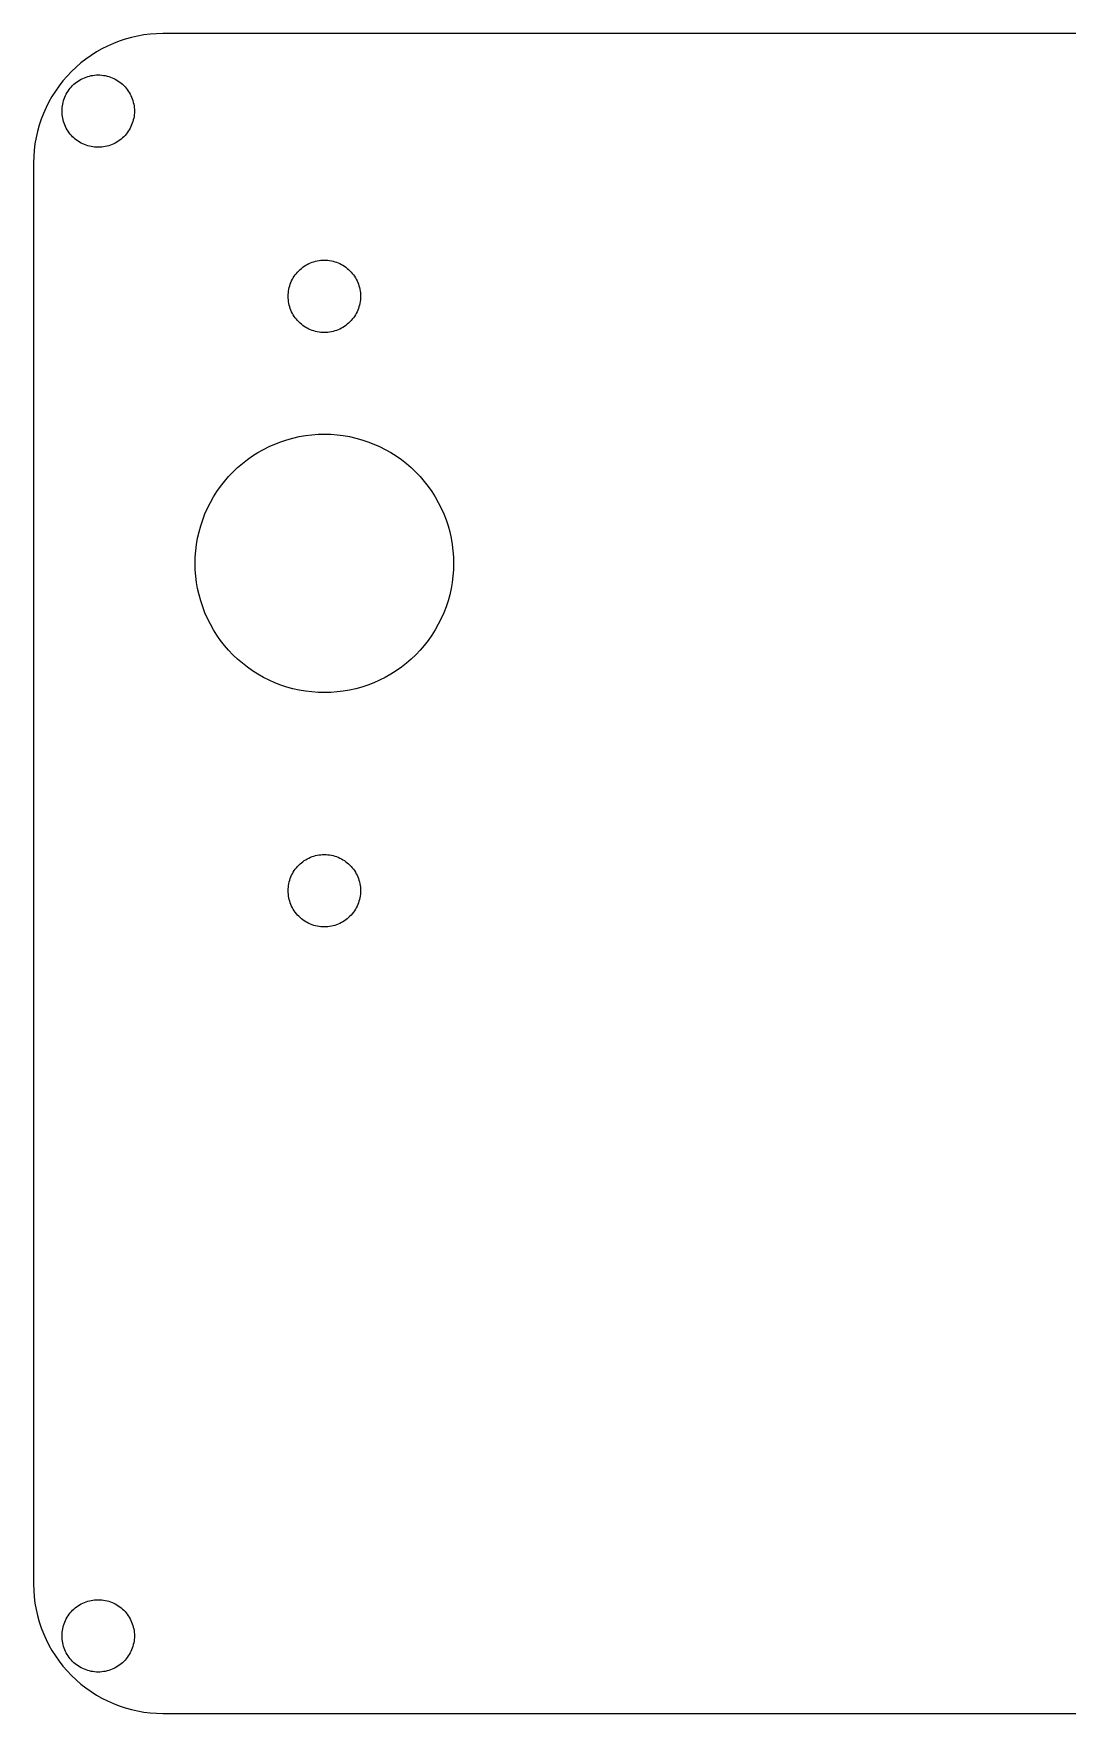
# Model space of a CAD drawing. Header units: metres. Extents: x -40 to 40, y -32.5 to 32.5.
# Drawn here: x -40 to 0, y -32.5 to 32.5 of the extents above; entities that cross this region are included whole.
import ezdxf

# ---------------------------------------------------------------- set-up
doc = ezdxf.new("R2010")
doc.units = ezdxf.units.M

msp = doc.modelspace()

# ---------------------------------------------------------------- linework, layer by layer
for p, q in [((-35, 32.5), (-35.2453, 32.494)), ((35, 32.5), (-35, 32.5)), ((-37.357, 31.9096), (-37.5705, 31.7887)), ((-37.1378, 32.0199), (-37.357, 31.9096)), ((-36.9134, 32.1194), (-37.1378, 32.0199)), ((-36.6844, 32.2077), (-36.9134, 32.1194)), ((-36.4514, 32.2847), (-36.6844, 32.2077)), ((-36.2149, 32.3502), (-36.4514, 32.2847)), ((-35.9754, 32.4039), (-36.2149, 32.3502)), ((-35.7337, 32.4459), (-35.9754, 32.4039)), ((-35.4901, 32.4759), (-35.7337, 32.4459)), ((-35.2453, 32.494), (-35.4901, 32.4759)), ((-38.3578, 31.2048), (-38.5355, 31.0355)), ((-38.172, 31.3651), (-38.3578, 31.2048)), ((-37.9785, 31.516), (-38.172, 31.3651)), ((-37.7778, 31.6573), (-37.9785, 31.516)), ((-37.5705, 31.7887), (-37.7778, 31.6573)), ((-38.8651, 30.672), (-39.016, 30.4785)), ((-38.7048, 30.8578), (-38.8651, 30.672)), ((-38.5355, 31.0355), (-38.7048, 30.8578)), ((-38.4402, 30.5373), (-38.3881, 30.5822)), ((-38.3881, 30.5822), (-38.334, 30.6245)), ((-38.334, 30.6245), (-38.2778, 30.664)), ((-38.2778, 30.664), (-38.2197, 30.7008)), ((-38.2197, 30.7008), (-38.1599, 30.7347)), ((-38.1599, 30.7347), (-38.0986, 30.7656)), ((-38.0986, 30.7656), (-38.0358, 30.7934)), ((-38.0358, 30.7934), (-37.9716, 30.8182)), ((-37.9716, 30.8182), (-37.9064, 30.8397)), ((-37.9064, 30.8397), (-37.8402, 30.858)), ((-37.8402, 30.858), (-37.7731, 30.8731)), ((-37.7731, 30.8731), (-37.7054, 30.8848)), ((-37.7054, 30.8848), (-37.6372, 30.8932)), ((-37.6372, 30.8932), (-37.5687, 30.8983)), ((-37.5687, 30.8983), (-37.5, 30.9)), ((-37.5, 30.9), (-37.4313, 30.8983)), ((-37.4313, 30.8983), (-37.3628, 30.8932)), ((-37.3628, 30.8932), (-37.2946, 30.8848)), ((-37.2946, 30.8848), (-37.2269, 30.8731)), ((-37.2269, 30.8731), (-37.1598, 30.858)), ((-37.1598, 30.858), (-37.0936, 30.8397)), ((-37.0936, 30.8397), (-37.0284, 30.8182)), ((-37.0284, 30.8182), (-36.9642, 30.7934)), ((-36.9642, 30.7934), (-36.9014, 30.7656)), ((-36.9014, 30.7656), (-36.84, 30.7347)), ((-36.84, 30.7347), (-36.7802, 30.7008)), ((-36.7802, 30.7008), (-36.7222, 30.664)), ((-36.7222, 30.664), (-36.666, 30.6245)), ((-36.666, 30.6245), (-36.6118, 30.5822)), ((-36.6118, 30.5822), (-36.5598, 30.5373)), ((-39.2887, 30.0705), (-39.4096, 29.857)), ((-39.1573, 30.2778), (-39.2887, 30.0705)), ((-39.016, 30.4785), (-39.1573, 30.2778)), ((-38.858, 29.8402), (-38.8397, 29.9064)), ((-38.8397, 29.9064), (-38.8182, 29.9716)), ((-38.8182, 29.9716), (-38.7934, 30.0358)), ((-38.7934, 30.0358), (-38.7656, 30.0986)), ((-38.7656, 30.0986), (-38.7347, 30.1599)), ((-38.7347, 30.1599), (-38.7008, 30.2197)), ((-38.7008, 30.2197), (-38.664, 30.2778)), ((-38.664, 30.2778), (-38.6245, 30.334)), ((-38.6245, 30.334), (-38.5822, 30.3881)), ((-38.5822, 30.3881), (-38.5373, 30.4402)), ((-38.5373, 30.4402), (-38.4899, 30.4899)), ((-38.4899, 30.4899), (-38.4402, 30.5373)), ((-36.5598, 30.5373), (-36.51, 30.4899)), ((-36.51, 30.4899), (-36.4627, 30.4402)), ((-36.4627, 30.4402), (-36.4178, 30.3881)), ((-36.4178, 30.3881), (-36.3755, 30.334)), ((-36.3755, 30.334), (-36.3359, 30.2778)), ((-36.3359, 30.2778), (-36.2992, 30.2197)), ((-36.2992, 30.2197), (-36.2653, 30.1599)), ((-36.2653, 30.1599), (-36.2344, 30.0986)), ((-36.2344, 30.0986), (-36.2066, 30.0358)), ((-36.2066, 30.0358), (-36.1818, 29.9716)), ((-36.1818, 29.9716), (-36.1603, 29.9064)), ((-36.1603, 29.9064), (-36.142, 29.8402)), ((-39.6194, 29.4134), (-39.7077, 29.1844)), ((-39.5199, 29.6378), (-39.6194, 29.4134)), ((-39.4096, 29.857), (-39.5199, 29.6378)), ((-38.9, 29.5), (-38.8983, 29.5687)), ((-38.8983, 29.4313), (-38.9, 29.5)), ((-38.8983, 29.5687), (-38.8932, 29.6372)), ((-38.8932, 29.3628), (-38.8983, 29.4313)), ((-38.8932, 29.6372), (-38.8848, 29.7054)), ((-38.8848, 29.2946), (-38.8932, 29.3628)), ((-38.8848, 29.7054), (-38.8731, 29.7731)), ((-38.8731, 29.2269), (-38.8848, 29.2946)), ((-38.8731, 29.7731), (-38.858, 29.8402)), ((-36.142, 29.8402), (-36.1269, 29.7731)), ((-36.1269, 29.7731), (-36.1151, 29.7054)), ((-36.1151, 29.2946), (-36.1269, 29.2269)), ((-36.1151, 29.7054), (-36.1067, 29.6372)), ((-36.1067, 29.3628), (-36.1151, 29.2946)), ((-36.1067, 29.6372), (-36.1017, 29.5687)), ((-36.1017, 29.4313), (-36.1067, 29.3628)), ((-36.1017, 29.5687), (-36.1, 29.5)), ((-36.1, 29.5), (-36.1017, 29.4313)), ((-39.8502, 28.7149), (-39.9039, 28.4754)), ((-39.7847, 28.9514), (-39.8502, 28.7149)), ((-39.7077, 29.1844), (-39.7847, 28.9514)), ((-38.858, 29.1598), (-38.8731, 29.2269)), ((-38.8397, 29.0936), (-38.858, 29.1598)), ((-38.8182, 29.0284), (-38.8397, 29.0936)), ((-38.7934, 28.9642), (-38.8182, 29.0284)), ((-38.7656, 28.9014), (-38.7934, 28.9642)), ((-38.7347, 28.84), (-38.7656, 28.9014)), ((-38.7008, 28.7802), (-38.7347, 28.84)), ((-38.664, 28.7222), (-38.7008, 28.7802)), ((-38.6245, 28.666), (-38.664, 28.7222)), ((-38.5822, 28.6118), (-38.6245, 28.666)), ((-38.5373, 28.5598), (-38.5822, 28.6118)), ((-36.4178, 28.6118), (-36.4627, 28.5598)), ((-36.3755, 28.666), (-36.4178, 28.6118)), ((-36.3359, 28.7222), (-36.3755, 28.666)), ((-36.2992, 28.7802), (-36.3359, 28.7222)), ((-36.2653, 28.84), (-36.2992, 28.7802)), ((-36.2344, 28.9014), (-36.2653, 28.84)), ((-36.2066, 28.9642), (-36.2344, 28.9014)), ((-36.1818, 29.0284), (-36.2066, 28.9642)), ((-36.1603, 29.0936), (-36.1818, 29.0284)), ((-36.142, 29.1598), (-36.1603, 29.0936)), ((-36.1269, 29.2269), (-36.142, 29.1598)), ((-39.9759, 27.9901), (-39.994, 27.7453)), ((-39.9459, 28.2337), (-39.9759, 27.9901)), ((-39.9039, 28.4754), (-39.9459, 28.2337)), ((-38.4899, 28.51), (-38.5373, 28.5598)), ((-38.4402, 28.4627), (-38.4899, 28.51)), ((-38.3881, 28.4178), (-38.4402, 28.4627)), ((-38.334, 28.3755), (-38.3881, 28.4178)), ((-38.2778, 28.3359), (-38.334, 28.3755)), ((-38.2197, 28.2992), (-38.2778, 28.3359)), ((-38.1599, 28.2653), (-38.2197, 28.2992)), ((-38.0986, 28.2344), (-38.1599, 28.2653)), ((-38.0358, 28.2066), (-38.0986, 28.2344)), ((-37.9716, 28.1818), (-38.0358, 28.2066)), ((-37.9064, 28.1603), (-37.9716, 28.1818)), ((-37.8402, 28.142), (-37.9064, 28.1603)), ((-37.7731, 28.1269), (-37.8402, 28.142)), ((-37.7054, 28.1151), (-37.7731, 28.1269)), ((-37.6372, 28.1067), (-37.7054, 28.1151)), ((-37.5687, 28.1017), (-37.6372, 28.1067)), ((-37.5, 28.1), (-37.5687, 28.1017)), ((-37.4313, 28.1017), (-37.5, 28.1)), ((-37.3628, 28.1067), (-37.4313, 28.1017)), ((-37.2946, 28.1151), (-37.3628, 28.1067)), ((-37.2269, 28.1269), (-37.2946, 28.1151)), ((-37.1598, 28.142), (-37.2269, 28.1269)), ((-37.0936, 28.1603), (-37.1598, 28.142)), ((-37.0284, 28.1818), (-37.0936, 28.1603)), ((-36.9642, 28.2066), (-37.0284, 28.1818)), ((-36.9014, 28.2344), (-36.9642, 28.2066)), ((-36.84, 28.2653), (-36.9014, 28.2344)), ((-36.7802, 28.2992), (-36.84, 28.2653)), ((-36.7222, 28.3359), (-36.7802, 28.2992)), ((-36.666, 28.3755), (-36.7222, 28.3359)), ((-36.6118, 28.4178), (-36.666, 28.3755)), ((-36.5598, 28.4627), (-36.6118, 28.4178)), ((-36.51, 28.51), (-36.5598, 28.4627)), ((-36.4627, 28.5598), (-36.51, 28.51)), ((-39.994, 27.7453), (-40, 27.5)), ((-40, 27.5), (-40, -27.5)), ((-29.6902, 23.3706), (-29.6381, 23.4155)), ((-29.6381, 23.4155), (-29.584, 23.4578)), ((-29.584, 23.4578), (-29.5278, 23.4973)), ((-29.5278, 23.4973), (-29.4697, 23.5341)), ((-29.4697, 23.5341), (-29.4099, 23.568)), ((-29.4099, 23.568), (-29.3486, 23.5989)), ((-29.3486, 23.5989), (-29.2858, 23.6267)), ((-29.2858, 23.6267), (-29.2216, 23.6515)), ((-29.2216, 23.6515), (-29.1564, 23.673)), ((-29.1564, 23.673), (-29.0902, 23.6913)), ((-29.0902, 23.6913), (-29.0231, 23.7064)), ((-29.0231, 23.7064), (-28.9554, 23.7181)), ((-28.9554, 23.7181), (-28.8872, 23.7265)), ((-28.8872, 23.7265), (-28.8187, 23.7316)), ((-28.8187, 23.7316), (-28.75, 23.7333)), ((-28.75, 23.7333), (-28.6813, 23.7316)), ((-28.6813, 23.7316), (-28.6128, 23.7265)), ((-28.6128, 23.7265), (-28.5446, 23.7181)), ((-28.5446, 23.7181), (-28.4769, 23.7064)), ((-28.4769, 23.7064), (-28.4098, 23.6913)), ((-28.4098, 23.6913), (-28.3436, 23.673)), ((-28.3436, 23.673), (-28.2784, 23.6515)), ((-28.2784, 23.6515), (-28.2142, 23.6267)), ((-28.2142, 23.6267), (-28.1514, 23.5989)), ((-28.1514, 23.5989), (-28.09, 23.568)), ((-28.09, 23.568), (-28.0302, 23.5341)), ((-28.0302, 23.5341), (-27.9722, 23.4973)), ((-27.9722, 23.4973), (-27.916, 23.4578)), ((-27.916, 23.4578), (-27.8618, 23.4155)), ((-27.8618, 23.4155), (-27.8098, 23.3706)), ((-30.0897, 22.7397), (-30.0682, 22.8049)), ((-30.0682, 22.8049), (-30.0434, 22.869)), ((-30.0434, 22.869), (-30.0156, 22.9319)), ((-30.0156, 22.9319), (-29.9847, 22.9932)), ((-29.9847, 22.9932), (-29.9508, 23.053)), ((-29.9508, 23.053), (-29.914, 23.1111)), ((-29.914, 23.1111), (-29.8745, 23.1673)), ((-29.8745, 23.1673), (-29.8322, 23.2214)), ((-29.8322, 23.2214), (-29.7873, 23.2735)), ((-29.7873, 23.2735), (-29.7399, 23.3232)), ((-29.7399, 23.3232), (-29.6902, 23.3706)), ((-27.8098, 23.3706), (-27.76, 23.3232)), ((-27.76, 23.3232), (-27.7127, 23.2735)), ((-27.7127, 23.2735), (-27.6678, 23.2214)), ((-27.6678, 23.2214), (-27.6255, 23.1673)), ((-27.6255, 23.1673), (-27.5859, 23.1111)), ((-27.5859, 23.1111), (-27.5492, 23.053)), ((-27.5492, 23.053), (-27.5153, 22.9932)), ((-27.5153, 22.9932), (-27.4844, 22.9319)), ((-27.4844, 22.9319), (-27.4566, 22.869)), ((-27.4566, 22.869), (-27.4318, 22.8049)), ((-27.4318, 22.8049), (-27.4103, 22.7397)), ((-30.15, 22.3333), (-30.1483, 22.402)), ((-30.1483, 22.2646), (-30.15, 22.3333)), ((-30.1483, 22.402), (-30.1432, 22.4705)), ((-30.1432, 22.1961), (-30.1483, 22.2646)), ((-30.1432, 22.4705), (-30.1348, 22.5387)), ((-30.1348, 22.1279), (-30.1432, 22.1961)), ((-30.1348, 22.5387), (-30.1231, 22.6064)), ((-30.1231, 22.0602), (-30.1348, 22.1279)), ((-30.1231, 22.6064), (-30.108, 22.6735)), ((-30.108, 22.6735), (-30.0897, 22.7397)), ((-27.4103, 22.7397), (-27.392, 22.6735)), ((-27.392, 22.6735), (-27.3769, 22.6064)), ((-27.3769, 22.6064), (-27.3651, 22.5387)), ((-27.3651, 22.1279), (-27.3769, 22.0602)), ((-27.3651, 22.5387), (-27.3567, 22.4705)), ((-27.3567, 22.1961), (-27.3651, 22.1279)), ((-27.3567, 22.4705), (-27.3517, 22.402)), ((-27.3517, 22.2646), (-27.3567, 22.1961)), ((-27.3517, 22.402), (-27.35, 22.3333)), ((-27.35, 22.3333), (-27.3517, 22.2646)), ((-30.108, 21.9931), (-30.1231, 22.0602)), ((-30.0897, 21.9269), (-30.108, 21.9931)), ((-30.0682, 21.8616), (-30.0897, 21.9269)), ((-30.0434, 21.7975), (-30.0682, 21.8616)), ((-30.0156, 21.7347), (-30.0434, 21.7975)), ((-29.9847, 21.6733), (-30.0156, 21.7347)), ((-29.9508, 21.6136), (-29.9847, 21.6733)), ((-29.914, 21.5555), (-29.9508, 21.6136)), ((-29.8745, 21.4993), (-29.914, 21.5555)), ((-29.8322, 21.4451), (-29.8745, 21.4993)), ((-27.6255, 21.4993), (-27.6678, 21.4451)), ((-27.5859, 21.5555), (-27.6255, 21.4993)), ((-27.5492, 21.6136), (-27.5859, 21.5555)), ((-27.5153, 21.6733), (-27.5492, 21.6136)), ((-27.4844, 21.7347), (-27.5153, 21.6733)), ((-27.4566, 21.7975), (-27.4844, 21.7347)), ((-27.4318, 21.8616), (-27.4566, 21.7975)), ((-27.4103, 21.9269), (-27.4318, 21.8616)), ((-27.392, 21.9931), (-27.4103, 21.9269)), ((-27.3769, 22.0602), (-27.392, 21.9931)), ((-29.7873, 21.3931), (-29.8322, 21.4451)), ((-29.7399, 21.3433), (-29.7873, 21.3931)), ((-29.6902, 21.296), (-29.7399, 21.3433)), ((-29.6381, 21.2511), (-29.6902, 21.296)), ((-29.584, 21.2088), (-29.6381, 21.2511)), ((-29.5278, 21.1692), (-29.584, 21.2088)), ((-29.4697, 21.1325), (-29.5278, 21.1692)), ((-29.4099, 21.0986), (-29.4697, 21.1325)), ((-29.3486, 21.0677), (-29.4099, 21.0986)), ((-29.2858, 21.0399), (-29.3486, 21.0677)), ((-29.2216, 21.0151), (-29.2858, 21.0399)), ((-29.1564, 20.9936), (-29.2216, 21.0151)), ((-29.0902, 20.9753), (-29.1564, 20.9936)), ((-29.0231, 20.9602), (-29.0902, 20.9753)), ((-28.9554, 20.9484), (-29.0231, 20.9602)), ((-28.8872, 20.94), (-28.9554, 20.9484)), ((-28.8187, 20.935), (-28.8872, 20.94)), ((-28.75, 20.9333), (-28.8187, 20.935)), ((-28.6813, 20.935), (-28.75, 20.9333)), ((-28.6128, 20.94), (-28.6813, 20.935)), ((-28.5446, 20.9484), (-28.6128, 20.94)), ((-28.4769, 20.9602), (-28.5446, 20.9484)), ((-28.4098, 20.9753), (-28.4769, 20.9602)), ((-28.3436, 20.9936), (-28.4098, 20.9753)), ((-28.2784, 21.0151), (-28.3436, 20.9936)), ((-28.2142, 21.0399), (-28.2784, 21.0151)), ((-28.1514, 21.0677), (-28.2142, 21.0399)), ((-28.09, 21.0986), (-28.1514, 21.0677)), ((-28.0302, 21.1325), (-28.09, 21.0986)), ((-27.9722, 21.1692), (-28.0302, 21.1325)), ((-27.916, 21.2088), (-27.9722, 21.1692)), ((-27.8618, 21.2511), (-27.916, 21.2088)), ((-27.8098, 21.296), (-27.8618, 21.2511)), ((-27.76, 21.3433), (-27.8098, 21.296)), ((-27.7127, 21.3931), (-27.76, 21.3433)), ((-27.6678, 21.4451), (-27.7127, 21.3931)), ((-29.9649, 16.8501), (-29.7254, 16.9039)), ((-29.7254, 16.9039), (-29.4836, 16.9459)), ((-29.4836, 16.9459), (-29.2401, 16.9759)), ((-29.2401, 16.9759), (-28.9953, 16.994)), ((-28.9953, 16.994), (-28.75, 17)), ((-28.75, 17), (-28.5047, 16.994)), ((-28.5047, 16.994), (-28.2599, 16.9759)), ((-28.2599, 16.9759), (-28.0163, 16.9459)), ((-28.0163, 16.9459), (-27.7745, 16.9039)), ((-27.7745, 16.9039), (-27.5351, 16.8501)), ((-31.5278, 16.1573), (-31.3205, 16.2886)), ((-31.3205, 16.2886), (-31.107, 16.4096)), ((-31.107, 16.4096), (-30.8878, 16.5199)), ((-30.8878, 16.5199), (-30.6634, 16.6194)), ((-30.6634, 16.6194), (-30.4344, 16.7077)), ((-30.4344, 16.7077), (-30.2014, 16.7847)), ((-30.2014, 16.7847), (-29.9649, 16.8501)), ((-27.5351, 16.8501), (-27.2986, 16.7847)), ((-27.2986, 16.7847), (-27.0655, 16.7077)), ((-27.0655, 16.7077), (-26.8366, 16.6194)), ((-26.8366, 16.6194), (-26.6122, 16.5199)), ((-26.6122, 16.5199), (-26.393, 16.4096)), ((-26.393, 16.4096), (-26.1795, 16.2886)), ((-26.1795, 16.2886), (-25.9721, 16.1573)), ((-32.2855, 15.5355), (-32.1078, 15.7047)), ((-32.1078, 15.7047), (-31.922, 15.8651)), ((-31.922, 15.8651), (-31.7285, 16.016)), ((-31.7285, 16.016), (-31.5278, 16.1573)), ((-25.9721, 16.1573), (-25.7715, 16.016)), ((-25.7715, 16.016), (-25.578, 15.8651)), ((-25.578, 15.8651), (-25.3922, 15.7047)), ((-25.3922, 15.7047), (-25.2145, 15.5355)), ((-32.9073, 14.7778), (-32.766, 14.9785)), ((-32.766, 14.9785), (-32.6151, 15.172)), ((-32.6151, 15.172), (-32.4547, 15.3578)), ((-32.4547, 15.3578), (-32.2855, 15.5355)), ((-25.2145, 15.5355), (-25.0452, 15.3578)), ((-25.0452, 15.3578), (-24.8849, 15.172)), ((-24.8849, 15.172), (-24.7339, 14.9785)), ((-24.7339, 14.9785), (-24.5927, 14.7778)), ((-33.2699, 14.1378), (-33.1596, 14.357)), ((-33.1596, 14.357), (-33.0386, 14.5705)), ((-33.0386, 14.5705), (-32.9073, 14.7778)), ((-24.5927, 14.7778), (-24.4613, 14.5705)), ((-24.4613, 14.5705), (-24.3404, 14.357)), ((-24.3404, 14.357), (-24.23, 14.1378)), ((-33.5347, 13.4514), (-33.4577, 13.6844)), ((-33.4577, 13.6844), (-33.3694, 13.9134)), ((-33.3694, 13.9134), (-33.2699, 14.1378)), ((-24.23, 14.1378), (-24.1306, 13.9134)), ((-24.1306, 13.9134), (-24.0423, 13.6844)), ((-24.0423, 13.6844), (-23.9653, 13.4514)), ((-33.6539, 12.9754), (-33.6001, 13.2149)), ((-33.6001, 13.2149), (-33.5347, 13.4514)), ((-23.9653, 13.4514), (-23.8998, 13.2149)), ((-23.8998, 13.2149), (-23.8461, 12.9754)), ((-33.744, 12.2453), (-33.7259, 12.4901)), ((-33.7259, 12.4901), (-33.6959, 12.7336)), ((-33.6959, 12.7336), (-33.6539, 12.9754)), ((-23.8461, 12.9754), (-23.8041, 12.7336)), ((-23.8041, 12.7336), (-23.7741, 12.4901)), ((-23.7741, 12.4901), (-23.756, 12.2453)), ((-33.75, 12), (-33.744, 12.2453)), ((-33.744, 11.7547), (-33.75, 12)), ((-33.7259, 11.5099), (-33.744, 11.7547)), ((-23.756, 11.7547), (-23.7741, 11.5099)), ((-23.756, 12.2453), (-23.75, 12)), ((-23.75, 12), (-23.756, 11.7547)), ((-33.6959, 11.2663), (-33.7259, 11.5099)), ((-33.6539, 11.0245), (-33.6959, 11.2663)), ((-23.8041, 11.2663), (-23.8461, 11.0245)), ((-23.7741, 11.5099), (-23.8041, 11.2663)), ((-33.6001, 10.7851), (-33.6539, 11.0245)), ((-33.5347, 10.5486), (-33.6001, 10.7851)), ((-33.4577, 10.3155), (-33.5347, 10.5486)), ((-23.9653, 10.5486), (-24.0423, 10.3155)), ((-23.8998, 10.7851), (-23.9653, 10.5486)), ((-23.8461, 11.0245), (-23.8998, 10.7851)), ((-33.3694, 10.0866), (-33.4577, 10.3155)), ((-33.2699, 9.86221), (-33.3694, 10.0866)), ((-33.1596, 9.64301), (-33.2699, 9.86221)), ((-24.23, 9.86221), (-24.3404, 9.64301)), ((-24.1306, 10.0866), (-24.23, 9.86221)), ((-24.0423, 10.3155), (-24.1306, 10.0866)), ((-33.0386, 9.42947), (-33.1596, 9.64301)), ((-32.9073, 9.22214), (-33.0386, 9.42947)), ((-32.766, 9.0215), (-32.9073, 9.22214)), ((-24.5927, 9.22214), (-24.7339, 9.0215)), ((-24.4613, 9.42947), (-24.5927, 9.22214)), ((-24.3404, 9.64301), (-24.4613, 9.42947)), ((-32.6151, 8.82803), (-32.766, 9.0215)), ((-32.4547, 8.6422), (-32.6151, 8.82803)), ((-32.2855, 8.46446), (-32.4547, 8.6422)), ((-32.1078, 8.29524), (-32.2855, 8.46446)), ((-25.2145, 8.46446), (-25.3922, 8.29524)), ((-25.0452, 8.6422), (-25.2145, 8.46446)), ((-24.8849, 8.82803), (-25.0452, 8.6422)), ((-24.7339, 9.0215), (-24.8849, 8.82803)), ((-31.922, 8.13493), (-32.1078, 8.29524)), ((-31.7285, 7.98395), (-31.922, 8.13493)), ((-31.5278, 7.84265), (-31.7285, 7.98395)), ((-31.3205, 7.71135), (-31.5278, 7.84265)), ((-25.9721, 7.84265), (-26.1795, 7.71135)), ((-25.7715, 7.98395), (-25.9721, 7.84265)), ((-25.578, 8.13493), (-25.7715, 7.98395)), ((-25.3922, 8.29524), (-25.578, 8.13493)), ((-31.107, 7.59039), (-31.3205, 7.71135)), ((-30.8878, 7.48004), (-31.107, 7.59039)), ((-30.6634, 7.3806), (-30.8878, 7.48004)), ((-30.4344, 7.29227), (-30.6634, 7.3806)), ((-30.2014, 7.21529), (-30.4344, 7.29227)), ((-29.9649, 7.14984), (-30.2014, 7.21529)), ((-27.2986, 7.21529), (-27.5351, 7.14984)), ((-27.0655, 7.29227), (-27.2986, 7.21529)), ((-26.8366, 7.3806), (-27.0655, 7.29227)), ((-26.6122, 7.48004), (-26.8366, 7.3806)), ((-26.393, 7.59039), (-26.6122, 7.48004)), ((-26.1795, 7.71135), (-26.393, 7.59039)), ((-29.7254, 7.09607), (-29.9649, 7.14984)), ((-29.4836, 7.05411), (-29.7254, 7.09607)), ((-29.2401, 7.02406), (-29.4836, 7.05411)), ((-28.9953, 7.00601), (-29.2401, 7.02406)), ((-28.75, 7), (-28.9953, 7.00601)), ((-28.5047, 7.00601), (-28.75, 7)), ((-28.2599, 7.02406), (-28.5047, 7.00601)), ((-28.0163, 7.05411), (-28.2599, 7.02406)), ((-27.7745, 7.09607), (-28.0163, 7.05411)), ((-27.5351, 7.14984), (-27.7745, 7.09607)), ((-29.2858, 0.626724), (-29.2216, 0.651459)), ((-29.2216, 0.651459), (-29.1564, 0.673004)), ((-29.1564, 0.673004), (-29.0902, 0.69133)), ((-29.0902, 0.69133), (-29.0231, 0.70639)), ((-29.0231, 0.70639), (-28.9554, 0.71814)), ((-28.9554, 0.71814), (-28.8872, 0.726547)), ((-28.8872, 0.726547), (-28.8187, 0.731613)), ((-28.8187, 0.731613), (-28.75, 0.733292)), ((-28.75, 0.733292), (-28.6813, 0.731613)), ((-28.6813, 0.731613), (-28.6128, 0.726547)), ((-28.6128, 0.726547), (-28.5446, 0.71814)), ((-28.5446, 0.71814), (-28.4769, 0.70639)), ((-28.4769, 0.70639), (-28.4098, 0.69133)), ((-28.4098, 0.69133), (-28.3436, 0.673004)), ((-28.3436, 0.673004), (-28.2784, 0.651459)), ((-28.2784, 0.651459), (-28.2142, 0.626724)), ((-29.9847, -0.006744), (-29.9508, 0.05304)), ((-29.9508, 0.05304), (-29.914, 0.111084)), ((-29.914, 0.111084), (-29.8745, 0.167267)), ((-29.8745, 0.167267), (-29.8322, 0.221436)), ((-29.8322, 0.221436), (-29.7873, 0.273468)), ((-29.7873, 0.273468), (-29.7399, 0.323242)), ((-29.7399, 0.323242), (-29.6902, 0.370621)), ((-29.6902, 0.370621), (-29.6381, 0.415512)), ((-29.6381, 0.415512), (-29.584, 0.457779)), ((-29.584, 0.457779), (-29.5278, 0.497345)), ((-29.5278, 0.497345), (-29.4697, 0.534119)), ((-29.4697, 0.534119), (-29.4099, 0.567978)), ((-29.4099, 0.567978), (-29.3486, 0.598877)), ((-29.3486, 0.598877), (-29.2858, 0.626724)), ((-28.2142, 0.626724), (-28.1514, 0.598877)), ((-28.1514, 0.598877), (-28.09, 0.567978)), ((-28.09, 0.567978), (-28.0302, 0.534119)), ((-28.0302, 0.534119), (-27.9722, 0.497345)), ((-27.9722, 0.497345), (-27.916, 0.457779)), ((-27.916, 0.457779), (-27.8618, 0.415512)), ((-27.8618, 0.415512), (-27.8098, 0.370621)), ((-27.8098, 0.370621), (-27.76, 0.323242)), ((-27.76, 0.323242), (-27.7127, 0.273468)), ((-27.7127, 0.273468), (-27.6678, 0.221436)), ((-27.6678, 0.221436), (-27.6255, 0.167267)), ((-27.6255, 0.167267), (-27.5859, 0.111084)), ((-27.5859, 0.111084), (-27.5492, 0.05304)), ((-27.5492, 0.05304), (-27.5153, -0.006744)), ((-30.15, -0.666687), (-30.1483, -0.597992)), ((-30.1483, -0.597992), (-30.1432, -0.529465)), ((-30.1432, -0.529465), (-30.1348, -0.461273)), ((-30.1348, -0.461273), (-30.1231, -0.39357)), ((-30.1231, -0.39357), (-30.108, -0.326523)), ((-30.108, -0.326523), (-30.0897, -0.2603)), ((-30.0897, -0.2603), (-30.0682, -0.195053)), ((-30.0682, -0.195053), (-30.0434, -0.130936)), ((-30.0434, -0.130936), (-30.0156, -0.068115)), ((-30.0156, -0.068115), (-29.9847, -0.006744)), ((-27.5153, -0.006744), (-27.4844, -0.068115)), ((-27.4844, -0.068115), (-27.4566, -0.130936)), ((-27.4566, -0.130936), (-27.4318, -0.195053)), ((-27.4318, -0.195053), (-27.4103, -0.2603)), ((-27.4103, -0.2603), (-27.392, -0.326523)), ((-27.392, -0.326523), (-27.3769, -0.39357)), ((-27.3769, -0.39357), (-27.3651, -0.461273)), ((-27.3651, -0.461273), (-27.3567, -0.529465)), ((-27.3567, -0.529465), (-27.3517, -0.597992)), ((-27.3517, -0.597992), (-27.35, -0.666687)), ((-30.1483, -0.735382), (-30.15, -0.666687)), ((-30.1432, -0.803909), (-30.1483, -0.735382)), ((-30.1348, -0.872116), (-30.1432, -0.803909)), ((-30.1231, -0.939819), (-30.1348, -0.872116)), ((-30.108, -1.00687), (-30.1231, -0.939819)), ((-30.0897, -1.07309), (-30.108, -1.00687)), ((-30.0682, -1.13834), (-30.0897, -1.07309)), ((-30.0434, -1.20245), (-30.0682, -1.13834)), ((-30.0156, -1.26527), (-30.0434, -1.20245)), ((-29.9847, -1.32664), (-30.0156, -1.26527)), ((-27.4844, -1.26527), (-27.5153, -1.32664)), ((-27.4566, -1.20245), (-27.4844, -1.26527)), ((-27.4318, -1.13834), (-27.4566, -1.20245)), ((-27.4103, -1.07309), (-27.4318, -1.13834)), ((-27.392, -1.00687), (-27.4103, -1.07309)), ((-27.3769, -0.939819), (-27.392, -1.00687)), ((-27.3651, -0.872116), (-27.3769, -0.939819)), ((-27.3567, -0.803909), (-27.3651, -0.872116)), ((-27.3517, -0.735382), (-27.3567, -0.803909)), ((-27.35, -0.666687), (-27.3517, -0.735382)), ((-29.9508, -1.38643), (-29.9847, -1.32664)), ((-29.914, -1.44449), (-29.9508, -1.38643)), ((-29.8745, -1.50067), (-29.914, -1.44449)), ((-29.8322, -1.55484), (-29.8745, -1.50067)), ((-29.7873, -1.60687), (-29.8322, -1.55484)), ((-29.7399, -1.65665), (-29.7873, -1.60687)), ((-29.6902, -1.70403), (-29.7399, -1.65665)), ((-29.6381, -1.7489), (-29.6902, -1.70403)), ((-29.584, -1.79118), (-29.6381, -1.7489)), ((-29.5278, -1.83075), (-29.584, -1.79118)), ((-29.4697, -1.86751), (-29.5278, -1.83075)), ((-29.4099, -1.90138), (-29.4697, -1.86751)), ((-29.3486, -1.93228), (-29.4099, -1.90138)), ((-29.2858, -1.96013), (-29.3486, -1.93228)), ((-28.1514, -1.93228), (-28.2142, -1.96013)), ((-28.09, -1.90138), (-28.1514, -1.93228)), ((-28.0302, -1.86751), (-28.09, -1.90138)), ((-27.9722, -1.83075), (-28.0302, -1.86751)), ((-27.916, -1.79118), (-27.9722, -1.83075)), ((-27.8618, -1.7489), (-27.916, -1.79118)), ((-27.8098, -1.70403), (-27.8618, -1.7489)), ((-27.76, -1.65665), (-27.8098, -1.70403)), ((-27.7127, -1.60687), (-27.76, -1.65665)), ((-27.6678, -1.55484), (-27.7127, -1.60687)), ((-27.6255, -1.50067), (-27.6678, -1.55484)), ((-27.5859, -1.44449), (-27.6255, -1.50067)), ((-27.5492, -1.38643), (-27.5859, -1.44449)), ((-27.5153, -1.32664), (-27.5492, -1.38643)), ((-29.2216, -1.98485), (-29.2858, -1.96013)), ((-29.1564, -2.00641), (-29.2216, -1.98485)), ((-29.0902, -2.02473), (-29.1564, -2.00641)), ((-29.0231, -2.03979), (-29.0902, -2.02473)), ((-28.9554, -2.05154), (-29.0231, -2.03979)), ((-28.8872, -2.05995), (-28.9554, -2.05154)), ((-28.8187, -2.065), (-28.8872, -2.05995)), ((-28.75, -2.0667), (-28.8187, -2.065)), ((-28.6813, -2.065), (-28.75, -2.0667)), ((-28.6128, -2.05995), (-28.6813, -2.065)), ((-28.5446, -2.05154), (-28.6128, -2.05995)), ((-28.4769, -2.03979), (-28.5446, -2.05154)), ((-28.4098, -2.02473), (-28.4769, -2.03979)), ((-28.3436, -2.00641), (-28.4098, -2.02473)), ((-28.2784, -1.98485), (-28.3436, -2.00641)), ((-28.2142, -1.96013), (-28.2784, -1.98485)), ((-40, -27.5), (-39.994, -27.7453)), ((-39.994, -27.7453), (-39.9759, -27.9901)), ((-39.9759, -27.9901), (-39.9459, -28.2337)), ((-39.9459, -28.2337), (-39.9039, -28.4754)), ((-39.9039, -28.4754), (-39.8502, -28.7149)), ((-38.5822, -28.6118), (-38.5373, -28.5598)), ((-38.5373, -28.5598), (-38.4899, -28.51)), ((-38.4899, -28.51), (-38.4402, -28.4627)), ((-38.4402, -28.4627), (-38.3881, -28.4178)), ((-38.3881, -28.4178), (-38.334, -28.3755)), ((-38.334, -28.3755), (-38.2778, -28.3359)), ((-38.2778, -28.3359), (-38.2197, -28.2992)), ((-38.2197, -28.2992), (-38.1599, -28.2653)), ((-38.1599, -28.2653), (-38.0986, -28.2344)), ((-38.0986, -28.2344), (-38.0358, -28.2066)), ((-38.0358, -28.2066), (-37.9716, -28.1818)), ((-37.9716, -28.1818), (-37.9064, -28.1603)), ((-37.9064, -28.1603), (-37.8402, -28.142)), ((-37.8402, -28.142), (-37.7731, -28.1269)), ((-37.7731, -28.1269), (-37.7054, -28.1151)), ((-37.7054, -28.1151), (-37.6372, -28.1067)), ((-37.6372, -28.1067), (-37.5687, -28.1017)), ((-37.5687, -28.1017), (-37.5, -28.1)), ((-37.5, -28.1), (-37.4313, -28.1017)), ((-37.4313, -28.1017), (-37.3628, -28.1067)), ((-37.3628, -28.1067), (-37.2946, -28.1151)), ((-37.2946, -28.1151), (-37.2269, -28.1269)), ((-37.2269, -28.1269), (-37.1598, -28.142)), ((-37.1598, -28.142), (-37.0936, -28.1603)), ((-37.0936, -28.1603), (-37.0284, -28.1818)), ((-37.0284, -28.1818), (-36.9642, -28.2066)), ((-36.9642, -28.2066), (-36.9014, -28.2344)), ((-36.9014, -28.2344), (-36.84, -28.2653)), ((-36.84, -28.2653), (-36.7802, -28.2992)), ((-36.7802, -28.2992), (-36.7222, -28.3359)), ((-36.7222, -28.3359), (-36.666, -28.3755)), ((-36.666, -28.3755), (-36.6118, -28.4178)), ((-36.6118, -28.4178), (-36.5598, -28.4627)), ((-36.5598, -28.4627), (-36.51, -28.51)), ((-36.51, -28.51), (-36.4627, -28.5598)), ((-36.4627, -28.5598), (-36.4178, -28.6118)), ((-39.8502, -28.7149), (-39.7847, -28.9514)), ((-39.7847, -28.9514), (-39.7077, -29.1844)), ((-39.7077, -29.1844), (-39.6194, -29.4134)), ((-38.8848, -29.2946), (-38.8731, -29.2269)), ((-38.8731, -29.2269), (-38.858, -29.1598)), ((-38.858, -29.1598), (-38.8397, -29.0936)), ((-38.8397, -29.0936), (-38.8182, -29.0284)), ((-38.8182, -29.0284), (-38.7934, -28.9642)), ((-38.7934, -28.9642), (-38.7656, -28.9014)), ((-38.7656, -28.9014), (-38.7347, -28.84)), ((-38.7347, -28.84), (-38.7008, -28.7802)), ((-38.7008, -28.7802), (-38.664, -28.7222)), ((-38.664, -28.7222), (-38.6245, -28.666)), ((-38.6245, -28.666), (-38.5822, -28.6118)), ((-36.4178, -28.6118), (-36.3755, -28.666)), ((-36.3755, -28.666), (-36.3359, -28.7222)), ((-36.3359, -28.7222), (-36.2992, -28.7802)), ((-36.2992, -28.7802), (-36.2653, -28.84)), ((-36.2653, -28.84), (-36.2344, -28.9014)), ((-36.2344, -28.9014), (-36.2066, -28.9642)), ((-36.2066, -28.9642), (-36.1818, -29.0284)), ((-36.1818, -29.0284), (-36.1603, -29.0936)), ((-36.1603, -29.0936), (-36.142, -29.1598)), ((-36.142, -29.1598), (-36.1269, -29.2269)), ((-36.1269, -29.2269), (-36.1151, -29.2946)), ((-39.6194, -29.4134), (-39.5199, -29.6378)), ((-39.5199, -29.6378), (-39.4096, -29.857)), ((-39.4096, -29.857), (-39.2887, -30.0705)), ((-38.9, -29.5), (-38.8983, -29.4313)), ((-38.8983, -29.5687), (-38.9, -29.5)), ((-38.8983, -29.4313), (-38.8932, -29.3628)), ((-38.8932, -29.6372), (-38.8983, -29.5687)), ((-38.8932, -29.3628), (-38.8848, -29.2946)), ((-38.8848, -29.7054), (-38.8932, -29.6372)), ((-38.8731, -29.7731), (-38.8848, -29.7054)), ((-38.858, -29.8402), (-38.8731, -29.7731)), ((-38.8397, -29.9064), (-38.858, -29.8402)), ((-36.142, -29.8402), (-36.1603, -29.9064)), ((-36.1269, -29.7731), (-36.142, -29.8402)), ((-36.1151, -29.7054), (-36.1269, -29.7731)), ((-36.1151, -29.2946), (-36.1067, -29.3628)), ((-36.1067, -29.6372), (-36.1151, -29.7054)), ((-36.1067, -29.3628), (-36.1017, -29.4313)), ((-36.1017, -29.5687), (-36.1067, -29.6372)), ((-36.1017, -29.4313), (-36.1, -29.5)), ((-36.1, -29.5), (-36.1017, -29.5687)), ((-39.2887, -30.0705), (-39.1573, -30.2778)), ((-39.1573, -30.2778), (-39.016, -30.4785)), ((-39.016, -30.4785), (-38.8651, -30.672)), ((-38.8182, -29.9716), (-38.8397, -29.9064)), ((-38.7934, -30.0358), (-38.8182, -29.9716)), ((-38.7656, -30.0986), (-38.7934, -30.0358)), ((-38.7347, -30.1599), (-38.7656, -30.0986)), ((-38.7008, -30.2197), (-38.7347, -30.1599)), ((-38.664, -30.2778), (-38.7008, -30.2197)), ((-38.6245, -30.334), (-38.664, -30.2778)), ((-38.5822, -30.3881), (-38.6245, -30.334)), ((-38.5373, -30.4402), (-38.5822, -30.3881)), ((-38.4899, -30.4899), (-38.5373, -30.4402)), ((-38.4402, -30.5373), (-38.4899, -30.4899)), ((-38.3881, -30.5822), (-38.4402, -30.5373)), ((-36.5598, -30.5373), (-36.6118, -30.5822)), ((-36.51, -30.4899), (-36.5598, -30.5373)), ((-36.4627, -30.4402), (-36.51, -30.4899)), ((-36.4178, -30.3881), (-36.4627, -30.4402)), ((-36.3755, -30.334), (-36.4178, -30.3881)), ((-36.3359, -30.2778), (-36.3755, -30.334)), ((-36.2992, -30.2197), (-36.3359, -30.2778)), ((-36.2653, -30.1599), (-36.2992, -30.2197)), ((-36.2344, -30.0986), (-36.2653, -30.1599)), ((-36.2066, -30.0358), (-36.2344, -30.0986)), ((-36.1818, -29.9716), (-36.2066, -30.0358)), ((-36.1603, -29.9064), (-36.1818, -29.9716)), ((-38.8651, -30.672), (-38.7048, -30.8578)), ((-38.7048, -30.8578), (-38.5355, -31.0355)), ((-38.5355, -31.0355), (-38.3578, -31.2048)), ((-38.334, -30.6245), (-38.3881, -30.5822)), ((-38.2778, -30.664), (-38.334, -30.6245)), ((-38.2197, -30.7008), (-38.2778, -30.664)), ((-38.1599, -30.7347), (-38.2197, -30.7008)), ((-38.0986, -30.7656), (-38.1599, -30.7347)), ((-38.0358, -30.7934), (-38.0986, -30.7656)), ((-37.9716, -30.8182), (-38.0358, -30.7934)), ((-37.9064, -30.8397), (-37.9716, -30.8182)), ((-37.8402, -30.858), (-37.9064, -30.8397)), ((-37.7731, -30.8731), (-37.8402, -30.858)), ((-37.7054, -30.8848), (-37.7731, -30.8731)), ((-37.6372, -30.8932), (-37.7054, -30.8848)), ((-37.5687, -30.8983), (-37.6372, -30.8932)), ((-37.5, -30.9), (-37.5687, -30.8983)), ((-37.4313, -30.8983), (-37.5, -30.9)), ((-37.3628, -30.8932), (-37.4313, -30.8983)), ((-37.2946, -30.8848), (-37.3628, -30.8932)), ((-37.2269, -30.8731), (-37.2946, -30.8848)), ((-37.1598, -30.858), (-37.2269, -30.8731)), ((-37.0936, -30.8397), (-37.1598, -30.858)), ((-37.0284, -30.8182), (-37.0936, -30.8397)), ((-36.9642, -30.7934), (-37.0284, -30.8182)), ((-36.9014, -30.7656), (-36.9642, -30.7934)), ((-36.84, -30.7347), (-36.9014, -30.7656)), ((-36.7802, -30.7008), (-36.84, -30.7347)), ((-36.7222, -30.664), (-36.7802, -30.7008)), ((-36.666, -30.6245), (-36.7222, -30.664)), ((-36.6118, -30.5822), (-36.666, -30.6245)), ((-38.3578, -31.2048), (-38.172, -31.3651)), ((-38.172, -31.3651), (-37.9785, -31.516)), ((-37.9785, -31.516), (-37.7778, -31.6573)), ((-37.7778, -31.6573), (-37.5705, -31.7887)), ((-37.5705, -31.7887), (-37.357, -31.9096)), ((-37.357, -31.9096), (-37.1378, -32.0199)), ((-37.1378, -32.0199), (-36.9134, -32.1194)), ((-36.9134, -32.1194), (-36.6844, -32.2077)), ((-36.6844, -32.2077), (-36.4514, -32.2847)), ((-36.4514, -32.2847), (-36.2149, -32.3502)), ((-36.2149, -32.3502), (-35.9754, -32.4039)), ((-35.9754, -32.4039), (-35.7337, -32.4459)), ((-35.7337, -32.4459), (-35.4901, -32.4759)), ((-35.4901, -32.4759), (-35.2453, -32.494)), ((-35.2453, -32.494), (-35, -32.5)), ((-35, -32.5), (35, -32.5))]:
    msp.add_line(p, q)

doc.saveas('drawing.dxf')
